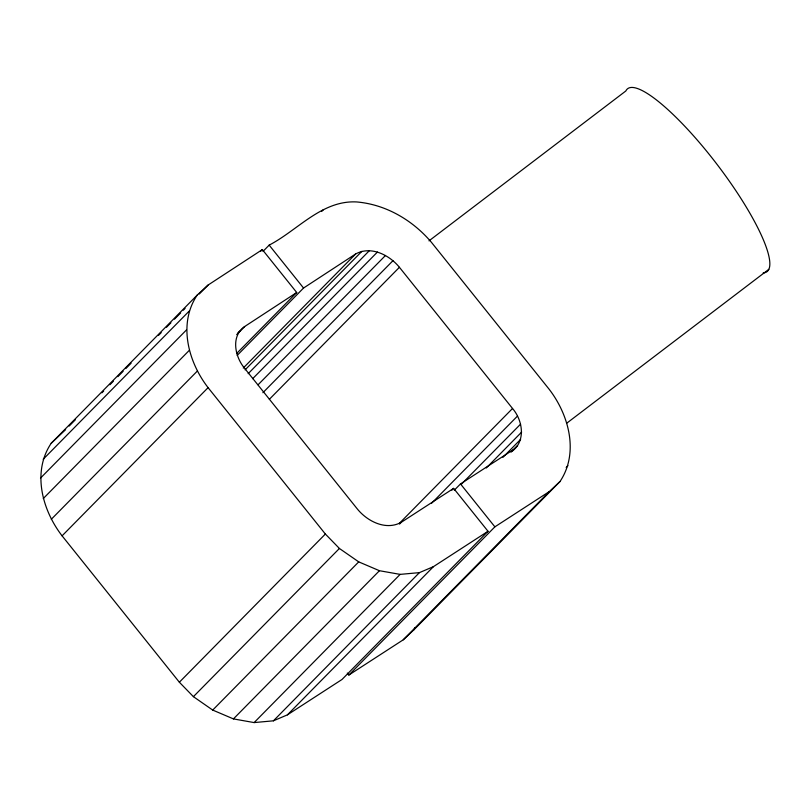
<?xml version="1.0" encoding="UTF-8"?>
<svg xmlns="http://www.w3.org/2000/svg" width="810" height="810" viewBox="0 0 810 810"><rect width="100%" height="100%" fill="white"/><g stroke="black" fill="none" stroke-linecap="round" stroke-linejoin="round"><path stroke-width="1.21" d="M296.723 292.501L244.66 326.531C230.556 336.292 234.981 356.876 244.59 368.267L357.372 509.024C367.446 521.417 386.005 530.823 401.294 522.288L453.64 488.369L488.025 531.279L342.022 679.469L287.428 714.845L273.416 720.819L254.137 722.581L233.432 718.905L212.716 710.076L193.408 696.661L179.364 682.222L62.087 535.835C42.262 510.219 31.853 472.027 51.202 443.272L197.205 295.083L208.089 285.049L262.339 249.591L296.723 292.501L236.55 353.575M488.025 531.279L433.431 566.656L419.428 572.629L400.14 574.381L379.444 570.716L358.729 561.877L339.41 548.471L325.367 534.033L208.089 387.646C188.264 362.029 177.856 323.828 197.205 295.083M511.343 451.828C526.075 441.673 522.956 420.572 512.538 408.483L399.421 267.3C389.367 254.968 370.909 245.531 355.641 253.975L303.548 288.036L237.178 355.398M347.308 673.08L348.867 675.034L403.238 639.809L413.971 629.755L559.973 481.555C579.261 452.83 568.822 414.69 549.038 389.104L431.416 242.301C412.624 220.148 385.854 204.434 356.643 201.943C321.803 200.11 297.736 230.303 269.163 245.126L262.977 251.404M413.971 629.755L415.034 627.628M65.62 429.654L51.202 443.272M69.164 426.06L75.36 419.772M101.908 392.83L103.68 391.027M109.866 384.75L113.41 381.156M117.835 376.66L123.14 371.274M125.793 368.58L131.109 363.194M158.537 335.35L161.19 332.657M166.506 327.26L170.93 322.775M174.464 319.18L180.66 312.893M183.313 310.2L185.085 308.408M199.24 294.03L208.089 285.049M43.183 459.28L189.196 311.091M260.567 251.383L262.339 249.591M40.5 478.102L186.502 329.913M321.671 211.43L323.443 209.638M43.264 498.565L189.267 350.376M51.293 519.291L197.296 371.091M237.816 333.011L239.588 331.209M236.702 334.621L244.66 326.531M62.087 535.835L208.089 387.646M243.263 368.044L355.641 253.975M245.106 369.856L361.918 251.302M248.174 373.663L369.4 250.624M252.669 378.685L377.44 252.042M258.056 384.801L385.479 255.474M262.896 392.708L392.971 260.678M269.335 399.33L399.421 267.3M179.364 682.222L325.367 534.033M193.408 696.661L339.41 548.471M212.716 710.076L358.729 561.877M399.269 523.452L512.538 408.483M399.522 524.08L401.294 522.288M431.649 503.202L517.479 416.077M451.879 490.161L453.64 488.369M454.299 490.212L460.495 483.924L512.619 450.158L517.539 445.541M461.315 484.299L520.597 424.126M233.432 718.905L379.444 570.716M486.273 467.998L521.67 432.064M502.929 457.336L520.628 439.374M510.847 451.95L512.619 450.158M254.137 722.581L400.14 574.381M273.416 720.819L419.428 572.629M287.428 714.845L433.431 566.656M348.867 675.034L494.88 526.844L549.241 491.619L559.973 481.555M566.17 467.461L567.931 465.669M403.238 639.809L549.241 491.619M428.986 240.864L625.846 90.973A114.98 25.262 52.7 0 1 718.723 166.587A114.98 25.262 52.7 0 1 763.192 272.909M566.889 423.083L768.781 269.365M269.163 245.126L303.548 288.036M460.495 483.924L494.88 526.844"/></g></svg>
